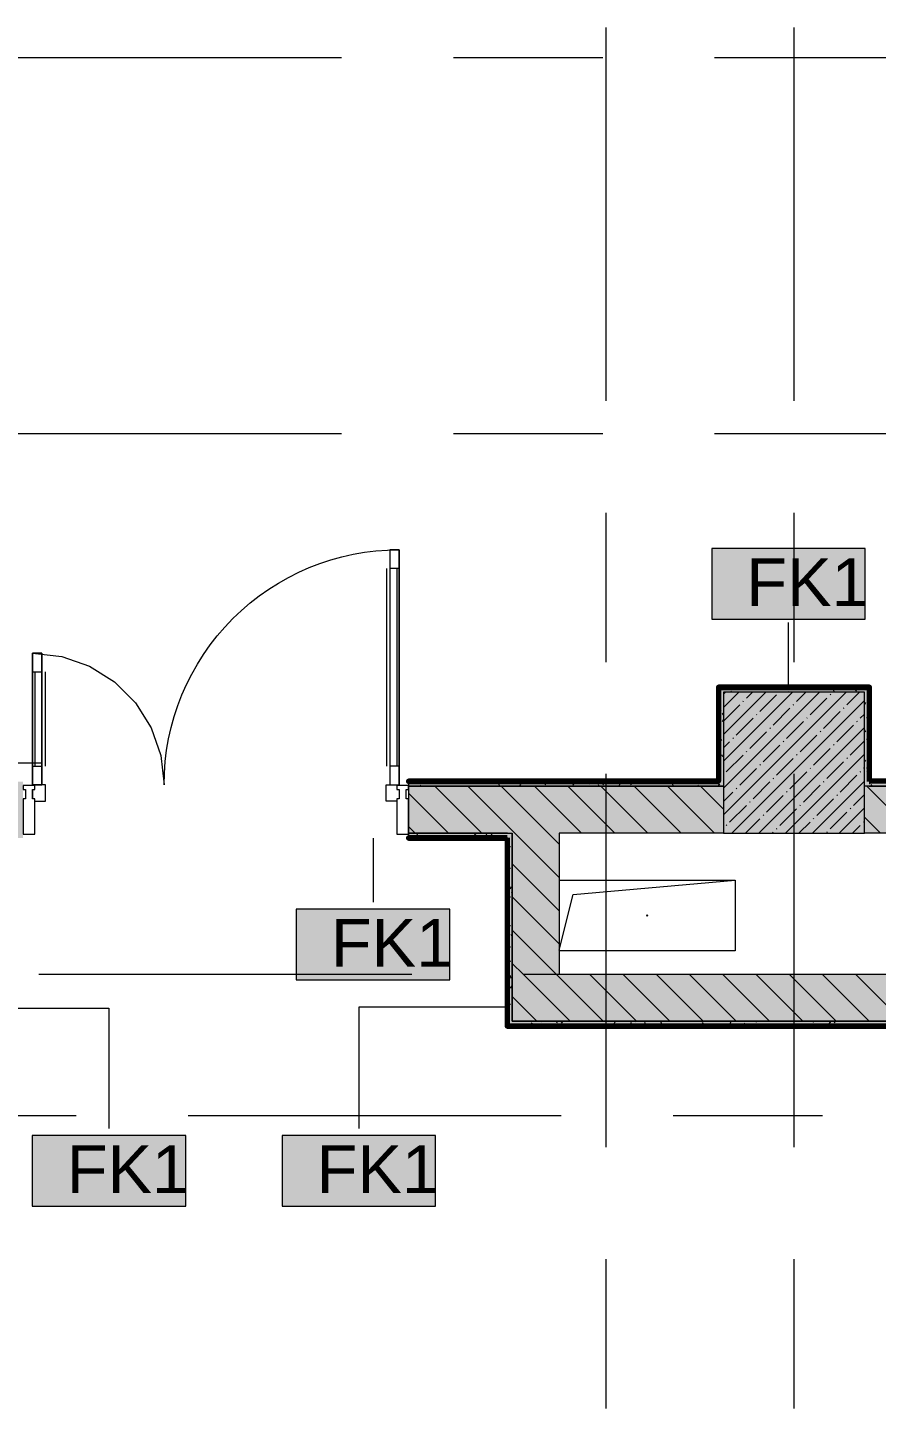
# Model space of a CAD drawing. Header units: millimetres. Extents: x -3817 to 677485, y -22715 to 103890.
# Drawn here: x 372482 to 376093, y 11172 to 17046 of the extents above; entities that cross this region are included whole.
import ezdxf

# ---------------------------------------------------------------- set-up
doc = ezdxf.new("R2010")
doc.units = ezdxf.units.MM
doc.layers.add('PDF _Геометрия', color=7, linetype='Continuous', true_color=0x1d1d1d)
doc.layers.add('PDF _Сплошная заливка', color=7, linetype='Continuous', true_color=0xffffff)
doc.layers.add('PDF _Текст', color=7, linetype='Continuous')
doc.styles.add('PDF GOST-Common', font='arial.ttf')

msp = doc.modelspace()

# ---------------------------------------------------------------- hatches: boundary and pattern name
at = {"layer": 'PDF _Сплошная заливка', "transparency": 33554559}
for points in [[(376062.9, 14219), (376062.9, 14239), (375442.9, 14239), (375442.9, 14219), (376042.9, 14219)], [(376012.5, 13619), (376042.9, 13619), (376042.9, 14219), (375442.9, 14219), (375442.9, 13619)], [(378992.9, 13819), (381442.9, 13819), (381442.9, 13839), (376062.9, 13839), (376062.9, 13819), (377512.8, 13819)]]:
    msp.add_hatch(color=256, dxfattribs=at).paths.add_polyline_path(points)
h = msp.add_hatch(color=256, dxfattribs=at)
h.paths.add_polyline_path([(375442.9, 13619), (375442.9, 13819), (374102.9, 13819), (374102.9, 13619), (374743.6, 13619)], flags=0)
h.paths.add_polyline_path([(378992.9, 13619), (378992.9, 13819), (376042.9, 13819), (376042.9, 13619), (377512.8, 13619)], flags=0)
h.paths.add_polyline_path([(371511.3, 13619), (372462.9, 13619), (372462.9, 13819), (370042.9, 13819), (370042.9, 13619)], flags=0)
h = msp.add_hatch(color=256, dxfattribs=at)
h.paths.add_polyline_path([(374102.9, 13819), (375442.9, 13819), (375442.9, 13839), (374102.9, 13839)], flags=0)
h.paths.add_polyline_path([(371511.3, 13819), (372462.9, 13819), (372462.9, 13839), (370062.9, 13839), (370062.9, 13819)], flags=0)
h = msp.add_hatch(color=256, dxfattribs=at)
h.paths.add_polyline_path([(374523.6, 13599), (374523.6, 13619), (374102.9, 13619), (374102.9, 13599), (374522.6, 13599)], flags=0)
h.paths.add_polyline_path([(372462.9, 13599), (372462.9, 13619), (372043.6, 13619), (372043.6, 13599), (372063.6, 13599)], flags=0)
h = msp.add_hatch(color=256, dxfattribs=at)
h.paths.add_polyline_path([(383892.9, 12819), (383892.9, 13019), (383682.9, 13019), (383682.9, 12819)], flags=0)
h.paths.add_polyline_path([(384812.9, 12819), (384812.9, 13019), (384592.9, 13019), (384592.9, 12819)], flags=0)
h.paths.add_polyline_path([(388442.9, 12819), (388442.9, 13019), (386622.9, 13019), (386622.9, 12819), (388015.4, 12819)], flags=0)
h.paths.add_polyline_path([(378992.9, 12819), (378992.9, 13019), (374543.6, 13019), (374543.6, 12819), (377512.8, 12819)], flags=0)
h.paths.add_polyline_path([(379192.9, 12819), (382782.9, 12819), (382782.9, 13019), (379192.9, 13019)], flags=0)
h.paths.add_polyline_path([(385512.9, 12819), (385722.9, 12819), (385722.9, 13019), (385512.9, 13019), (385512.9, 12899)], flags=0)
h = msp.add_hatch(color=256, dxfattribs=at)
h.paths.add_polyline_path([(383892.9, 12799), (383892.9, 12819), (383682.9, 12819), (383682.9, 12799)], flags=0)
h.paths.add_polyline_path([(384592.9, 12799), (384812.9, 12799), (384812.9, 12819), (384592.9, 12819)], flags=0)
h.paths.add_polyline_path([(388642.9, 12799), (388642.9, 12819), (386422.9, 12819), (386422.9, 12799), (388015.4, 12799)], flags=0)
h.paths.add_polyline_path([(385722.9, 12799), (385722.9, 12819), (385512.9, 12819), (385512.9, 12799)], flags=0)
h.paths.add_polyline_path([(382982.9, 12799), (382982.9, 12819), (374523.6, 12819), (374523.6, 12799), (382013.9, 12799)], flags=0)

# ---------------------------------------------------------------- linework, layer by layer
at = {"layer": 'PDF _Геометрия', "color": 253, "lineweight": 9, "true_color": 0xaaaaaa}
for points in [[(374942.9, 15458.7), (374942.9, 17046.2)], [(375742.9, 15458.7), (375742.9, 17046.2)], [(372230, 16919), (373817.5, 16919)], [(374293.8, 16919), (374928.8, 16919)], [(375405, 16919), (376992.5, 16919)], [(372230, 15319), (373817.5, 15319)], [(374293.8, 15319), (374928.8, 15319)], [(375405, 15319), (376992.5, 15319)], [(374942.9, 14347.4), (374942.9, 14982.4)], [(375742.9, 14347.4), (375742.9, 14982.4)], [(374008.9, 14745), (374008.9, 13905)], [(374062.9, 14745), (374022.9, 14745)], [(374052.9, 14745), (374052.9, 13905)], [(372502.9, 14305), (372542.9, 14305)], [(372512.9, 14305), (372512.9, 13905)], [(372556.9, 14305), (372556.9, 13905)], [(371520.5, 13919), (372538.9, 13919), (372542.9, 13919)], [(372502.9, 13905), (372542.9, 13905)], [(374062.9, 13905), (374022.9, 13905)], [(374942.9, 12283.7), (374942.9, 13871.2)], [(375742.9, 12283.7), (375742.9, 13871.2)], [(372512.9, 13755), (372557.9, 13755), (372557.9, 13825), (372502.9, 13825), (372502.9, 13822)], [(372502.9, 13805), (372502.9, 13765)], [(374052.9, 13755), (374007.9, 13755), (374007.9, 13825), (374062.9, 13825), (374062.9, 13822)], [(374062.9, 13805), (374062.9, 13765)], [(372530, 13019), (374117.5, 13019)], [(374593.8, 13019), (375228.8, 13019)], [(375705, 13019), (377292.5, 13019)], [(372053.8, 12419), (372688.8, 12419)], [(373165, 12419), (374752.5, 12419)], [(375228.8, 12419), (375863.8, 12419)], [(374942.9, 11172.4), (374942.9, 11807.4)], [(375742.9, 11172.4), (375742.9, 11807.4)]]:
    msp.add_lwpolyline(points, dxfattribs=at)
msp.add_lwpolyline([(372502.9, 13825), (372502.9, 14385), (372627.5, 14371), (372745.9, 14329.5), (372852, 14262.8), (372940.7, 14174.2), (373007.4, 14068), (373048.8, 13949.6), (373062.9, 13825, -0.414215), (374062.9, 14825), (374062.9, 13825)], format="xyb", dxfattribs=at)
for points in [[(374022.9, 13825), (374062.9, 13825), (374062.9, 14825), (374022.9, 14825), (374022.9, 13825), (374062.9, 13825), (374062.9, 14825), (374022.9, 14825)], [(372542.9, 13825), (372502.9, 13825), (372502.9, 14385), (372542.9, 14385), (372542.9, 13825), (372542.9, 14385), (372502.9, 14385), (372502.9, 13825)]]:
    msp.add_lwpolyline(points, close=True, dxfattribs=at)
at = {"layer": 'PDF _Геометрия', "color": 7, "lineweight": 9}
for points in [[(376045.9, 14830.1), (375392.7, 14830.1), (375392.7, 14530.1), (376045.9, 14530.1)], [(376042.9, 13619), (376042.9, 13819), (376042.9, 14219), (375442.9, 14219), (375442.9, 13819), (374102.9, 13819), (375442.9, 13819), (375442.9, 13619)], [(374278.4, 13295.9), (373625.2, 13295.9), (373625.2, 12995.9), (374278.4, 12995.9)], [(373155, 12333.1), (372501.9, 12333.1), (372501.9, 12033.1), (373155, 12033.1)], [(374218.2, 12333.1), (373565, 12333.1), (373565, 12033.1), (374218.2, 12033.1)]]:
    msp.add_lwpolyline(points, close=True, dxfattribs=at)
for points in [[(375719.3, 14239.5), (375719.3, 14516.2)], [(375422.9, 14239), (375422.9, 13852), (375422.9, 13839)], [(376062.9, 13840), (376062.9, 14219)], [(376062.9, 13819), (378992.9, 13819), (376062.9, 13819), (376042.9, 13819)], [(381421.9, 13839), (376063.9, 13839)], [(373951.8, 13598.5), (373951.8, 13326)], [(374523.6, 13619), (374102.9, 13619), (374523.6, 13619), (374543.6, 13619)], [(374523.6, 13599), (374523.6, 12819)], [(378992.9, 12819), (374543.6, 12819), (378992.9, 12819), (378992.9, 13019), (377692.9, 13019), (377692.9, 13619), (378992.9, 13619), (377792.9, 13519), (377692.9, 13019)], [(374743.6, 13419), (375492.9, 13419), (375492.9, 13119), (374743.6, 13119)], [(374743.6, 13121.9), (374802.9, 13359), (375492.9, 13419)], [(372064.1, 12875.2), (372828.4, 12875.2), (372828.4, 12363.3)], [(374523.1, 12879.1), (373891.6, 12879.1), (373891.6, 12363.3)]]:
    msp.add_lwpolyline(points, dxfattribs=at)
at = {"layer": 'PDF _Геометрия', "color": 231, "lineweight": 70, "true_color": 0xff80c0}
for points in [[(376062.9, 13839), (376063.9, 13839), (376063.9, 14240), (376062.9, 14240), (375421.9, 14240), (375421.9, 14239), (375421.9, 13840), (374102.9, 13840), (374102.9, 13839), (375421.9, 13839)], [(375422.9, 14239), (376062.9, 14239), (376062.9, 14219)], [(382063.9, 13839), (382063.9, 14240), (382062.9, 14240), (381421.9, 14240), (381421.9, 14239), (381421.9, 13840), (376062.9, 13840)], [(374522.6, 13599), (374522.6, 12799), (374522.6, 12798), (382982.9, 12798), (382982.9, 12799), (374523.6, 12799), (374523.6, 12819)]]:
    msp.add_lwpolyline(points, dxfattribs=at)
at = {"layer": 'PDF _Геометрия', "color": 9, "lineweight": 9, "true_color": 0xc0c0c0}
for points in [[(378992.9, 13619), (376042.9, 13619), (376042.9, 13819), (376042.9, 14219), (375442.9, 14219), (375442.9, 13839), (375442.9, 13819), (375442.9, 13619), (374743.6, 13619), (374743.6, 13019), (378992.9, 13019)], [(376062.9, 14219), (376062.9, 14239), (375442.9, 14239), (375422.9, 14239)], [(375421.9, 13839), (374102.9, 13839), (374102.9, 13819), (374102.9, 13619), (374102.9, 13599), (374522.6, 13599)], [(374523.6, 12819), (374523.6, 12799), (382982.9, 12799), (382982.9, 12819), (382982.9, 13019), (383682.9, 13019), (383682.9, 12899)]]:
    msp.add_lwpolyline(points, dxfattribs=at)
at = {"layer": 'PDF _Геометрия', "color": 231, "lineweight": 9, "true_color": 0xff80c0}
for points in [[(375421.9, 13839), (375422.9, 13839), (375422.9, 13852), (375422.9, 14239)], [(376062.9, 14219), (376062.9, 13839), (376063.9, 13839), (381421.9, 13839), (381422.9, 13839)], [(376062.9, 13840), (376062.9, 13839)], [(374523.6, 12819), (374523.6, 13599), (374522.6, 13599)]]:
    msp.add_lwpolyline(points, dxfattribs=at)
at = {"layer": 'PDF _Геометрия', "lineweight": 9}
for points in [[(375442.9, 14153.5), (375508.4, 14219)], [(375442.9, 14039.4), (375622.5, 14219)], [(375442.9, 13925.4), (375736.5, 14219)], [(375442.9, 13811.3), (375850.6, 14219)], [(375442.9, 13697.3), (375964.6, 14219)], [(375442.9, 14210.5), (375451.4, 14219)], [(375540, 14193.6), (375565.4, 14219)], [(375753.8, 14179.3), (375793.5, 14219)], [(375967.7, 14165), (376021.6, 14219)], [(375442.9, 14096.5), (375511.5, 14165)], [(375478.7, 13619), (376042.9, 14183.2)], [(375525.7, 14179.3), (375528.1, 14181.7)], [(375597, 14136.5), (375668.3, 14207.8)], [(375739.6, 14165), (375741.9, 14167.4)], [(375810.8, 14122.3), (375882.1, 14193.6)], [(375896.4, 14207.8), (375898.8, 14210.2)], [(375497.2, 14036.7), (375568.5, 14108)], [(375582.7, 14122.3), (375585.1, 14124.6)], [(375654, 14079.5), (375725.3, 14150.8)], [(375796.6, 14108), (375799, 14110.4)], [(375867.9, 14065.2), (375939.2, 14136.5)], [(375953.4, 14150.8), (375955.8, 14153.2)], [(376024.7, 14108), (376042.9, 14126.2)], [(375554.2, 13979.7), (375625.5, 14051)], [(375592.7, 13619), (376042.9, 14069.2)], [(375639.8, 14065.2), (375642.1, 14067.6)], [(375711.1, 14022.5), (375782.3, 14093.8)], [(375853.6, 14051), (375856, 14053.4)], [(375924.9, 14008.2), (375996.2, 14079.5)], [(376010.4, 14093.8), (376012.8, 14096.1)], [(375442.9, 13982.4), (375468.7, 14008.2)], [(375483, 14022.5), (375485.3, 14024.9)], [(375611.3, 13922.7), (375682.5, 13994)], [(375696.8, 14008.2), (375699.2, 14010.6)], [(375768.1, 13965.5), (375839.4, 14036.7)], [(375825.1, 13908.4), (375896.4, 13979.7)], [(375910.6, 13994), (375913, 13996.3)], [(375981.9, 13951.2), (376042.9, 14012.2)], [(375454.4, 13879.9), (375525.7, 13951.2)], [(375540, 13965.5), (375542.4, 13967.8)], [(375668.3, 13865.7), (375739.6, 13936.9)], [(375706.7, 13619), (376042.9, 13955.1)], [(375753.8, 13951.2), (375756.2, 13953.6)], [(375882.1, 13851.4), (375953.4, 13922.7)], [(375967.7, 13936.9), (375970, 13939.3)], [(375511.5, 13822.9), (375582.7, 13894.2)], [(375597, 13908.4), (375599.4, 13910.8)], [(375725.3, 13808.6), (375796.6, 13879.9)], [(375810.8, 13894.2), (375813.2, 13896.5)], [(375939.2, 13794.4), (376010.4, 13865.7)], [(376024.7, 13879.9), (376027.1, 13882.3)], [(376038.9, 13894.2), (376042.9, 13898.1)], [(374414.2, 13619), (374214.2, 13819)], [(374743.6, 13431), (374555.6, 13619), (374355.6, 13819)], [(374743.6, 13572.4), (374697, 13619), (374497, 13819)], [(374838.4, 13619), (374638.4, 13819)], [(374979.9, 13619), (374779.9, 13819)], [(375121.3, 13619), (374921.3, 13819)], [(375262.7, 13619), (375062.7, 13819)], [(375404.1, 13619), (375204.1, 13819)], [(375442.9, 13721.7), (375345.5, 13819)], [(375497.2, 13808.6), (375499.6, 13811)], [(375568.5, 13765.9), (375639.8, 13837.2)], [(375654, 13851.4), (375656.4, 13853.8)], [(375782.3, 13751.6), (375853.6, 13822.9)], [(375820.8, 13619), (376042.9, 13841.1)], [(375867.9, 13837.2), (375870.2, 13839.5)], [(376252.7, 13619), (376052.7, 13819)], [(374272.8, 13619), (374102.9, 13788.9)], [(375442.9, 13754.3), (375483, 13794.4)], [(375554.2, 13751.6), (375556.6, 13754)], [(375625.5, 13708.8), (375696.8, 13780.1)], [(375711.1, 13794.4), (375713.4, 13796.8)], [(375839.4, 13694.6), (375910.6, 13765.9)], [(375924.9, 13780.1), (375927.3, 13782.5)], [(375996.2, 13737.4), (376042.9, 13784.1)], [(375468.7, 13666.1), (375540, 13737.4)], [(375611.3, 13694.6), (375613.6, 13697)], [(375682.5, 13651.8), (375753.8, 13723.1)], [(375768.1, 13737.4), (375770.5, 13739.7)], [(375896.4, 13637.6), (375967.7, 13708.8)], [(375934.8, 13619), (376042.9, 13727)], [(375981.9, 13723.1), (375984.3, 13725.5)], [(376111.2, 13619), (376042.9, 13687.3)], [(374131.3, 13619), (374102.9, 13647.4)], [(375454.4, 13651.8), (375456.8, 13654.2)], [(375535.7, 13619), (375597, 13680.3)], [(375668.3, 13637.6), (375670.7, 13639.9)], [(375763.8, 13619), (375810.8, 13666.1)], [(375825.1, 13680.3), (375827.5, 13682.7)], [(375991.9, 13619), (376024.7, 13651.8)], [(376038.9, 13666.1), (376041.3, 13668.4)], [(375649.7, 13619), (375654, 13623.3)], [(375882.1, 13623.3), (375884.5, 13625.7)], [(374743.6, 13289.6), (374543.6, 13489.6)], [(374743.6, 13148.2), (374543.6, 13348.2)], [(374931.3, 12819), (374731.3, 13019), (374543.6, 13206.7)], [(374789.9, 12819), (374589.9, 13019), (374543.6, 13065.3)], [(375072.8, 12819), (374872.8, 13019)], [(375214.2, 12819), (375014.2, 13019)], [(375355.6, 12819), (375155.6, 13019)], [(375497, 12819), (375297, 13019)], [(375638.4, 12819), (375438.4, 13019)], [(375779.9, 12819), (375579.9, 13019)], [(375921.3, 12819), (375721.3, 13019)], [(376062.7, 12819), (375862.7, 13019)], [(376204.1, 12819), (376004.1, 13019)], [(374648.5, 12819), (374543.6, 12923.9)]]:
    msp.add_lwpolyline(points, dxfattribs=at)
at = {"layer": 'PDF _Геометрия', "color": 253, "lineweight": 9, "true_color": 0x9b9b9b}
for points in [[(375450.2, 14231.4), (375445.8, 14239)], [(375476.4, 14222.9), (375474.1, 14219)], [(375556.1, 14239), (375554.6, 14236.5)], [(375563.2, 14232.9), (375573.3, 14232.9)], [(375626.5, 14239), (375622.7, 14232.4)], [(375654.7, 14232.9), (375664.7, 14232.9)], [(375715.6, 14232.9), (375725.7, 14232.9)], [(375722.1, 14221.8), (375720.5, 14219)], [(375764, 14236.5), (375762.6, 14239)], [(375868, 14232.9), (375878.1, 14232.9)], [(375873.7, 14229.5), (375868.7, 14238.2)], [(375914.9, 14219), (375910.3, 14227)], [(375959.5, 14232.9), (375969.5, 14232.9)], [(376009.5, 14231.9), (376004.5, 14223.1)], [(376009.8, 14237.6), (376009, 14239)], [(376048.8, 14239), (376046.1, 14234.3)], [(376050.9, 14232.9), (376060.9, 14232.9)], [(375441.3, 14202.4), (375442.9, 14202.4)], [(376047.1, 14175), (376042.9, 14167.8)], [(375430.7, 14143.7), (375425.6, 14135)], [(375441.8, 14102.1), (375436.8, 14093.4)], [(375442.9, 14122.2), (375438.1, 14130.4)], [(376050.9, 14111), (376060.9, 14111)], [(376058.2, 14133.3), (376053.2, 14124.6)], [(375432, 14080.1), (375427, 14088.8)], [(375441.3, 14080.5), (375442.9, 14080.5)], [(376048.4, 14048.8), (376043.4, 14057.5)], [(375436.1, 14012), (375431.1, 14020.7)], [(376050.9, 14019.6), (376060.9, 14019.6)], [(375440.2, 13944), (375435.2, 13952.7)], [(375441.3, 13958.6), (375442.9, 13958.6)], [(376046, 13929.2), (376042.9, 13923.9)], [(375429, 13902.4), (375424, 13911.1)], [(375441.3, 13867.2), (375442.9, 13867.2)], [(376050.9, 13897.6), (376060.9, 13897.6)], [(376057.1, 13887.6), (376052.1, 13878.9)], [(374130.7, 13836.7), (374140.7, 13836.7)], [(374155.2, 13824.2), (374152.2, 13819)], [(374283.1, 13836.7), (374293.1, 13836.7)], [(374340.5, 13837), (374339.4, 13839)], [(374374.5, 13838.4), (374369.5, 13829.7)], [(374374.5, 13836.7), (374384.5, 13836.7)], [(374450.2, 13829.9), (374445.1, 13838.7)], [(374465.9, 13836.7), (374476, 13836.7)], [(374491.7, 13819), (374486.8, 13827.5)], [(374578.6, 13826.1), (374574.5, 13819)], [(374586.2, 13838.1), (374585.7, 13839)], [(374620.3, 13837.3), (374615.2, 13828.6)], [(374648.8, 13836.7), (374658.9, 13836.7)], [(374688.3, 13833.2), (374683.3, 13824.5)], [(374740.3, 13836.7), (374750.3, 13836.7)], [(374763.9, 13835.1), (374761.7, 13839)], [(374805.6, 13824), (374800.5, 13832.7)], [(374801.2, 13836.7), (374811.3, 13836.7)], [(374873.6, 13828.1), (374868.6, 13836.8)], [(374914, 13819), (374910.2, 13825.6)], [(374934, 13832.1), (374929, 13823.4)], [(374953.6, 13836.7), (374963.7, 13836.7)], [(375002.1, 13828), (374997, 13819.3)], [(375045, 13836.7), (375055.1, 13836.7)], [(375051.3, 13825.1), (375046.3, 13833.8)], [(375136.5, 13836.7), (375146.6, 13836.7)], [(375219.6, 13839), (375216.4, 13833.5)], [(375229, 13822.1), (375224, 13830.8)], [(375266, 13819), (375265.6, 13819.6)], [(375319.4, 13836.7), (375329.4, 13836.7)], [(375336.4, 13819), (375333.7, 13823.7)], [(375410.8, 13836.7), (375420.9, 13836.7)], [(375425.5, 13829.9), (375420.5, 13821.2)], [(376064.2, 13839), (376063.2, 13837.3)], [(376064.3, 13839.2), (376063.9, 13838.4)], [(376075.5, 13819), (376070.9, 13827)], [(376081.4, 13836.7), (376091.4, 13836.7)], [(374142.3, 13619), (374137.9, 13611.4)], [(374326.4, 13617.7), (374325.6, 13619)], [(374347, 13607.9), (374342, 13599.2)], [(374388.6, 13619), (374383.6, 13610.3)], [(374436, 13610.6), (374431.2, 13619)], [(374456.7, 13615), (374451.7, 13606.3)], [(374477.7, 13599.5), (374472.6, 13608.2)], [(374526.9, 13562.4), (374536.9, 13562.4)], [(374526.9, 13470.9), (374536.9, 13470.9)], [(374526.9, 13349), (374536.9, 13349)], [(374538.9, 13391.6), (374533.9, 13382.8)], [(374543.6, 13363.3), (374541.8, 13366.5)], [(374526.9, 13227.1), (374536.9, 13227.1)], [(374526.6, 13187.5), (374523.6, 13182.2)], [(374543.6, 13180.4), (374538.8, 13188.8)], [(374526.9, 13135.6), (374536.9, 13135.6)], [(374532.6, 13138.5), (374527.6, 13147.2)], [(374533.7, 13077.8), (374528.7, 13069.1)], [(374536.7, 13070.4), (374531.7, 13079.1)], [(374529.6, 13009.7), (374524.6, 13001)], [(374526.9, 13013.7), (374536.9, 13013.7)], [(374540.8, 13002.4), (374535.8, 13011.1)], [(374529.7, 12960.8), (374524.6, 12969.5)], [(374540.8, 12968.1), (374535.7, 12959.4)], [(374526.9, 12891.8), (374536.9, 12891.8)], [(374627, 12812.7), (374622, 12804)], [(374647.5, 12817.6), (374646.7, 12819)], [(374665.9, 12819), (374663.6, 12815.2)], [(374736.2, 12819), (374731.7, 12811.1)], [(374757.2, 12810.5), (374752.3, 12819)], [(374798.8, 12799.4), (374793.8, 12808.1)], [(374893.2, 12818.7), (374893.1, 12819)], [(374982.4, 12818.7), (374977.4, 12810)], [(375050.5, 12814.6), (375045.4, 12805.9)], [(375070.9, 12815.7), (375069, 12819)], [(375112.6, 12804.6), (375107.5, 12813.3)], [(375180.6, 12808.7), (375175.6, 12817.4)], [(375221.4, 12799), (375217.2, 12806.2)], [(375358.3, 12805.7), (375353.3, 12814.4)], [(375432.3, 12805.4), (375428.6, 12799)], [(375473.9, 12816.5), (375468.9, 12807.8)], [(375510.5, 12819), (375510.5, 12819)], [(375536, 12802.7), (375531, 12811.4)], [(375580.9, 12819), (375578.6, 12814.9)], [(375827.3, 12819), (375824.3, 12813.8)], [(375897.3, 12818.4), (375892.3, 12809.7)], [(375917.8, 12811.9), (375913.7, 12819)], [(374526.9, 12800.4), (374536.9, 12800.4)], [(374585.4, 12801.6), (374583.9, 12799)], [(374618.3, 12800.4), (374628.4, 12800.4)], [(374679.3, 12800.4), (374689.3, 12800.4)], [(374831.1, 12800.5), (374830.3, 12799)], [(374831.7, 12800.4), (374841.7, 12800.4)], [(374923.1, 12800.4), (374933.2, 12800.4)], [(375014.6, 12800.4), (375024.6, 12800.4)], [(375197.5, 12800.4), (375207.5, 12800.4)], [(375288.9, 12800.4), (375298.9, 12800.4)], [(375349.9, 12800.4), (375359.9, 12800.4)], [(375502.3, 12800.4), (375512.3, 12800.4)], [(375573.3, 12799), (375572.6, 12800.2)], [(375593.7, 12800.4), (375603.7, 12800.4)], [(375643.7, 12799), (375640.6, 12804.3)], [(375678, 12804.3), (375675, 12799)], [(375685.1, 12800.4), (375695.2, 12800.4)], [(375746, 12800.2), (375745.4, 12799)], [(375819.7, 12799), (375818.3, 12801.3)], [(375868, 12800.4), (375878.1, 12800.4)], [(375959.5, 12800.4), (375969.5, 12800.4)], [(375991.8, 12799.1), (375991.7, 12799)], [(376020.4, 12800.4), (376030.5, 12800.4)]]:
    msp.add_lwpolyline(points, dxfattribs=at)
at = {"layer": 'PDF _Геометрия', "color": 7, "lineweight": 20}
for points in [[(372502.9, 13805), (372512.9, 13805), (372512.9, 13822), (372462.9, 13822), (372462.9, 13805), (372472.9, 13805), (372472.9, 13765), (372462.9, 13765), (372462.9, 13615), (372512.9, 13615), (372512.9, 13765), (372502.9, 13765)], [(374092.9, 13765), (374092.9, 13805), (374102.9, 13805), (374102.9, 13822), (374052.9, 13822), (374052.9, 13805), (374062.9, 13805), (374062.9, 13765), (374052.9, 13765), (374052.9, 13615), (374102.9, 13615), (374102.9, 13765)]]:
    msp.add_lwpolyline(points, close=True, dxfattribs=at)
at = {"layer": 'PDF _Геометрия', "color": 231, "lineweight": 70, "true_color": 0xff80c0}
msp.add_lwpolyline([(374522.6, 13599), (374102.9, 13599), (374102.9, 13598), (374522.6, 13598)], close=True, dxfattribs=at)
at = {"layer": 'PDF _Геометрия', "color": 9, "lineweight": 9, "true_color": 0xc0c0c0}
msp.add_lwpolyline([(374543.6, 13619), (374543.6, 13019), (374543.6, 12819)], close=True, dxfattribs=at)
at = {"layer": 'PDF _Геометрия', "color": 7, "lineweight": 9}
msp.add_circle((375117.9, 13269), 2.5, dxfattribs=at)
at = {"layer": 'PDF _Сплошная заливка', "lineweight": 9, "transparency": 33554559}
for points in [[(376045.9, 14830.1), (375392.7, 14830.1), (376045.9, 14530.1), (375392.7, 14530.1)], [(374278.4, 13295.9), (373625.2, 13295.9), (374278.4, 12995.9), (373625.2, 12995.9)], [(373155, 12333.1), (372501.9, 12333.1), (373155, 12033.1), (372501.9, 12033.1)], [(374218.2, 12333.1), (373565, 12333.1), (374218.2, 12033.1), (373565, 12033.1)]]:
    msp.add_solid(points, dxfattribs=at)
at = {"layer": 'PDF _Сплошная заливка', "lineweight": 35, "transparency": 33554559}
for points in [[(375442.9, 13839), (375442.9, 14239), (375422.9, 13839), (375422.9, 14239)], [(376062.9, 13819), (376062.9, 14219), (376042.9, 13819), (376042.9, 14219)], [(374543.6, 12819), (374543.6, 13619), (374523.6, 12819), (374523.6, 13619)], [(374543.6, 13019), (374743.6, 13019), (374543.6, 13619), (374743.6, 13619)]]:
    msp.add_solid(points, dxfattribs=at)
at = {"layer": 'PDF _Сплошная заливка', "color": 254, "lineweight": 35, "true_color": 0xffb9dc, "transparency": 33554559}
msp.add_solid([(375421.9, 13839), (375421.9, 13840), (374512.1, 13839)], dxfattribs=at)

# ---------------------------------------------------------------- texts
at = {"layer": 'PDF _Текст', "char_height": 203.2, "attachment_point": 4, "style": 'PDF GOST-Common'}
for insert in [(375539.8, 14686.7), (373772.3, 13152.5), (372649, 12189.7), (373712.1, 12189.7)]:
    msp.add_mtext('FK1', dxfattribs=dict(at, insert=insert))

doc.saveas('drawing.dxf')
